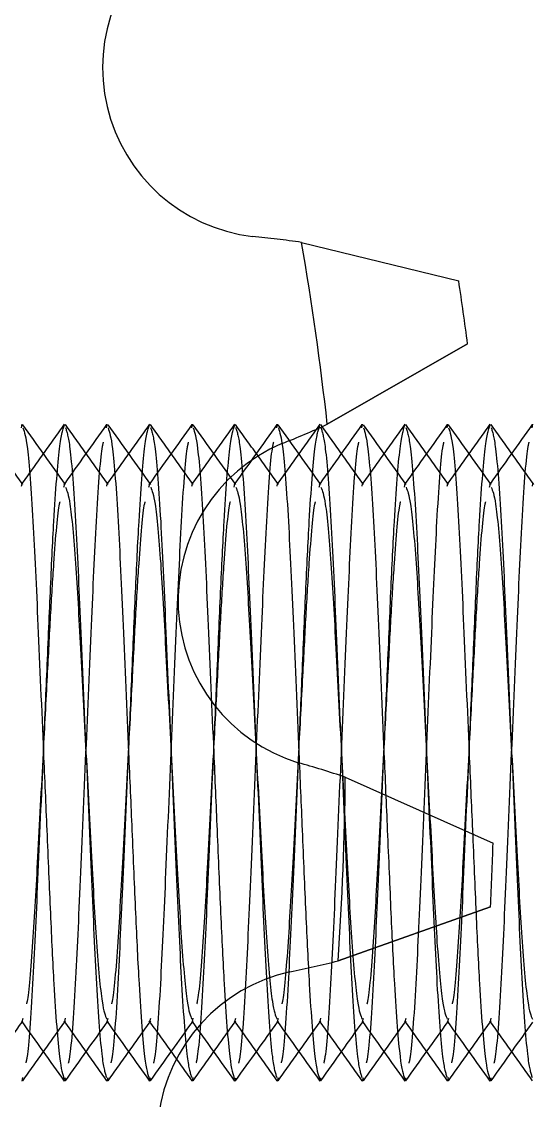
# Model space of a CAD drawing. Header units: metres. Extents: x 0 to 21025, y 0 to 14850.
# Drawn here: x 2818.07 to 2830.07, y 13678.95 to 13704.33 of the extents above; entities that cross this region are included whole.
import ezdxf

# ---------------------------------------------------------------- set-up
doc = ezdxf.new("R2010")
doc.units = ezdxf.units.M
doc.header["$LTSCALE"] = 25
doc.linetypes.add('HIDDEN2', pattern=[4.7625, 3.175, -1.5875])
doc.layers.add('SL4', color=4, linetype='Continuous')
doc.layers.add('ST1', color=7, linetype='HIDDEN2')

msp = doc.modelspace()

# ---------------------------------------------------------------- linework, layer by layer
at = {"layer": 'SL4'}
for p, q in [((2818.07, 13694.777), (2818.087, 13694.861)), ((2820.07, 13694.777), (2820.087, 13694.861)), ((2822.07, 13694.777), (2822.087, 13694.861)), ((2824.07, 13694.777), (2824.087, 13694.861)), ((2826.07, 13694.777), (2826.087, 13694.861)), ((2828.07, 13694.777), (2828.087, 13694.861)), ((2830.07, 13694.777), (2830.087, 13694.861)), ((2819.087, 13679.406), (2819.105, 13679.487)), ((2821.087, 13679.406), (2821.105, 13679.487)), ((2823.087, 13679.406), (2823.105, 13679.487)), ((2825.087, 13679.406), (2825.105, 13679.487)), ((2827.087, 13679.406), (2827.105, 13679.487)), ((2829.087, 13679.406), (2829.105, 13679.487))]:
    msp.add_line(p, q, dxfattribs=at)
for radius in [125, 123.91, 122.777, 119.686, 89.286]:
    msp.add_circle((2755.281, 13687.133), radius, dxfattribs=at)
for radius, start, end in [(104.464, 84.34617, 70.62407), (98.5, 84.12256, 70.84769), (93.236, 82.04946, 72.92078), (92.147, 81.13305, 347.48512), (92.147, 347.48512, 73.8372), (86.207, 285.15738, 49.81286)]:
    msp.add_arc((2755.281, 13687.133), radius, start, end, dxfattribs=at)
for points, knots in [([(2819.107, 13693.44), (2818.94, 13693.675), (2818.606, 13694.144), (2818.272, 13694.613), (2818.105, 13694.847)], [0, 0, 0, 0, 0.49997, 1, 1, 1, 1]), ([(2818.106, 13694.772), (2818.14, 13694.67), (2818.215, 13694.444), (2818.344, 13692.722), (2818.457, 13690.173), (2818.57, 13687.535), (2818.671, 13685.209), (2818.75, 13683.314), (2818.844, 13681.374), (2818.963, 13679.792), (2819.04, 13679.565), (2819.076, 13679.458)], [0, 0, 0, 0, 0.108328, 0.239496, 0.365485, 0.495517, 0.57381, 0.663359, 0.752437, 0.883605, 1, 1, 1, 1]), ([(2820.071, 13694.849), (2819.904, 13694.614), (2819.576, 13694.154), (2819.248, 13693.694), (2819.087, 13693.468)], [0, 0, 0, 0, 0.510193, 1, 1, 1, 1]), ([(2821.107, 13693.44), (2820.94, 13693.675), (2820.606, 13694.144), (2820.272, 13694.613), (2820.105, 13694.847)], [0, 0, 0, 0, 0.49997, 1, 1, 1, 1]), ([(2820.106, 13694.772), (2820.14, 13694.67), (2820.215, 13694.444), (2820.344, 13692.722), (2820.457, 13690.173), (2820.57, 13687.535), (2820.671, 13685.209), (2820.75, 13683.314), (2820.844, 13681.374), (2820.963, 13679.792), (2821.04, 13679.565), (2821.076, 13679.458)], [0, 0, 0, 0, 0.1083278, 0.2394956, 0.3654849, 0.4955173, 0.5738097, 0.663359, 0.7524373, 0.8836052, 1, 1, 1, 1]), ([(2822.071, 13694.849), (2821.904, 13694.614), (2821.576, 13694.154), (2821.248, 13693.694), (2821.087, 13693.468)], [0, 0, 0, 0, 0.510193, 1, 1, 1, 1]), ([(2823.107, 13693.44), (2822.94, 13693.675), (2822.606, 13694.144), (2822.272, 13694.613), (2822.105, 13694.847)], [0, 0, 0, 0, 0.49997, 1, 1, 1, 1]), ([(2822.106, 13694.772), (2822.14, 13694.67), (2822.215, 13694.444), (2822.344, 13692.722), (2822.457, 13690.173), (2822.57, 13687.535), (2822.671, 13685.209), (2822.75, 13683.314), (2822.844, 13681.374), (2822.963, 13679.792), (2823.04, 13679.565), (2823.076, 13679.458)], [0, 0, 0, 0, 0.108328, 0.239496, 0.365485, 0.495517, 0.57381, 0.663359, 0.752437, 0.883605, 1, 1, 1, 1]), ([(2824.071, 13694.849), (2823.904, 13694.614), (2823.576, 13694.154), (2823.248, 13693.694), (2823.087, 13693.468)], [0, 0, 0, 0, 0.510193, 1, 1, 1, 1]), ([(2825.107, 13693.44), (2824.94, 13693.675), (2824.606, 13694.144), (2824.272, 13694.613), (2824.105, 13694.847)], [0, 0, 0, 0, 0.49997, 1, 1, 1, 1]), ([(2824.106, 13694.772), (2824.14, 13694.67), (2824.215, 13694.444), (2824.344, 13692.722), (2824.457, 13690.173), (2824.57, 13687.535), (2824.671, 13685.209), (2824.75, 13683.314), (2824.844, 13681.374), (2824.963, 13679.792), (2825.04, 13679.565), (2825.076, 13679.458)], [0, 0, 0, 0, 0.108328, 0.239496, 0.365485, 0.495517, 0.57381, 0.663359, 0.752437, 0.883605, 1, 1, 1, 1]), ([(2826.071, 13694.849), (2825.904, 13694.614), (2825.576, 13694.154), (2825.248, 13693.694), (2825.087, 13693.468)], [0, 0, 0, 0, 0.510193, 1, 1, 1, 1]), ([(2827.107, 13693.44), (2826.94, 13693.675), (2826.606, 13694.144), (2826.272, 13694.613), (2826.105, 13694.847)], [0, 0, 0, 0, 0.49997, 1, 1, 1, 1]), ([(2826.106, 13694.772), (2826.14, 13694.67), (2826.215, 13694.444), (2826.344, 13692.722), (2826.457, 13690.173), (2826.57, 13687.535), (2826.671, 13685.209), (2826.75, 13683.314), (2826.844, 13681.374), (2826.963, 13679.792), (2827.04, 13679.565), (2827.076, 13679.458)], [0, 0, 0, 0, 0.108328, 0.239496, 0.365485, 0.495517, 0.57381, 0.663359, 0.752437, 0.883605, 1, 1, 1, 1]), ([(2828.071, 13694.849), (2827.904, 13694.614), (2827.576, 13694.154), (2827.248, 13693.694), (2827.087, 13693.468)], [0, 0, 0, 0, 0.510193, 1, 1, 1, 1]), ([(2829.107, 13693.44), (2828.94, 13693.675), (2828.606, 13694.144), (2828.272, 13694.613), (2828.105, 13694.847)], [0, 0, 0, 0, 0.49997, 1, 1, 1, 1]), ([(2828.106, 13694.772), (2828.14, 13694.67), (2828.215, 13694.444), (2828.344, 13692.722), (2828.457, 13690.173), (2828.57, 13687.535), (2828.671, 13685.209), (2828.75, 13683.314), (2828.844, 13681.374), (2828.963, 13679.792), (2829.04, 13679.565), (2829.076, 13679.458)], [0, 0, 0, 0, 0.108328, 0.239496, 0.365485, 0.495517, 0.57381, 0.663359, 0.752437, 0.883605, 1, 1, 1, 1]), ([(2830.071, 13694.849), (2829.904, 13694.614), (2829.576, 13694.154), (2829.248, 13693.694), (2829.087, 13693.468)], [0, 0, 0, 0, 0.510193, 1, 1, 1, 1]), ([(2819.108, 13693.375), (2819.141, 13693.293), (2819.215, 13693.108), (2819.344, 13691.705), (2819.457, 13689.619), (2819.587, 13687.133), (2819.718, 13684.649), (2819.831, 13682.559), (2819.962, 13681.135), (2820.039, 13680.949), (2820.075, 13680.862)], [0, 0, 0, 0, 0.1069717, 0.2387806, 0.3653767, 0.4960425, 0.6267083, 0.7533044, 0.8851133, 1, 1, 1, 1]), ([(2821.108, 13693.375), (2821.141, 13693.293), (2821.215, 13693.108), (2821.344, 13691.705), (2821.457, 13689.619), (2821.587, 13687.133), (2821.718, 13684.649), (2821.831, 13682.559), (2821.962, 13681.135), (2822.039, 13680.949), (2822.075, 13680.862)], [0, 0, 0, 0, 0.106972, 0.238781, 0.365377, 0.496042, 0.626708, 0.753304, 0.885113, 1, 1, 1, 1]), ([(2823.108, 13693.375), (2823.141, 13693.293), (2823.215, 13693.108), (2823.344, 13691.705), (2823.457, 13689.619), (2823.587, 13687.133), (2823.718, 13684.649), (2823.831, 13682.559), (2823.962, 13681.135), (2824.039, 13680.949), (2824.075, 13680.862)], [0, 0, 0, 0, 0.106972, 0.238781, 0.365377, 0.496042, 0.626708, 0.753304, 0.885113, 1, 1, 1, 1]), ([(2825.108, 13693.375), (2825.141, 13693.293), (2825.215, 13693.108), (2825.344, 13691.705), (2825.457, 13689.619), (2825.587, 13687.133), (2825.718, 13684.649), (2825.831, 13682.559), (2825.962, 13681.135), (2826.039, 13680.949), (2826.075, 13680.862)], [0, 0, 0, 0, 0.106972, 0.238781, 0.365377, 0.496042, 0.626708, 0.753304, 0.885113, 1, 1, 1, 1]), ([(2827.108, 13693.375), (2827.141, 13693.293), (2827.215, 13693.108), (2827.344, 13691.705), (2827.457, 13689.619), (2827.587, 13687.133), (2827.718, 13684.649), (2827.831, 13682.559), (2827.962, 13681.135), (2828.039, 13680.949), (2828.075, 13680.862)], [0, 0, 0, 0, 0.106972, 0.238781, 0.365377, 0.496042, 0.626708, 0.753304, 0.885113, 1, 1, 1, 1]), ([(2829.108, 13693.375), (2829.141, 13693.293), (2829.215, 13693.108), (2829.344, 13691.705), (2829.457, 13689.619), (2829.587, 13687.133), (2829.718, 13684.649), (2829.831, 13682.559), (2829.962, 13681.135), (2830.039, 13680.949), (2830.075, 13680.862)], [0, 0, 0, 0, 0.106972, 0.238781, 0.365377, 0.496042, 0.626708, 0.753304, 0.885113, 1, 1, 1, 1]), ([(2817.281, 13679.667), (2817.389, 13679.819), (2817.658, 13680.196), (2817.927, 13680.573), (2818.088, 13680.799)], [0, 0, 0, 0, 0.401371, 1, 1, 1, 1]), ([(2818.075, 13680.818), (2818.242, 13680.583), (2818.576, 13680.114), (2818.91, 13679.645), (2819.077, 13679.41)], [0, 0, 0, 0, 0.499965, 1, 1, 1, 1]), ([(2819.103, 13679.417), (2819.27, 13679.652), (2819.599, 13680.113), (2819.927, 13680.573), (2820.088, 13680.799)], [0, 0, 0, 0, 0.509687, 1, 1, 1, 1]), ([(2820.075, 13680.818), (2820.242, 13680.583), (2820.576, 13680.114), (2820.91, 13679.645), (2821.077, 13679.41)], [0, 0, 0, 0, 0.499965, 1, 1, 1, 1]), ([(2821.103, 13679.417), (2821.27, 13679.652), (2821.599, 13680.113), (2821.927, 13680.573), (2822.088, 13680.799)], [0, 0, 0, 0, 0.509687, 1, 1, 1, 1]), ([(2822.075, 13680.818), (2822.242, 13680.583), (2822.576, 13680.114), (2822.91, 13679.645), (2823.077, 13679.41)], [0, 0, 0, 0, 0.499965, 1, 1, 1, 1]), ([(2823.103, 13679.417), (2823.27, 13679.652), (2823.599, 13680.113), (2823.927, 13680.573), (2824.088, 13680.799)], [0, 0, 0, 0, 0.509687, 1, 1, 1, 1]), ([(2824.075, 13680.818), (2824.242, 13680.583), (2824.576, 13680.114), (2824.91, 13679.645), (2825.077, 13679.41)], [0, 0, 0, 0, 0.4999648, 1, 1, 1, 1]), ([(2825.103, 13679.417), (2825.27, 13679.652), (2825.599, 13680.113), (2825.927, 13680.573), (2826.088, 13680.799)], [0, 0, 0, 0, 0.5096866, 1, 1, 1, 1]), ([(2826.075, 13680.818), (2826.242, 13680.583), (2826.576, 13680.114), (2826.91, 13679.645), (2827.077, 13679.41)], [0, 0, 0, 0, 0.499965, 1, 1, 1, 1]), ([(2827.103, 13679.417), (2827.27, 13679.652), (2827.599, 13680.113), (2827.927, 13680.573), (2828.088, 13680.799)], [0, 0, 0, 0, 0.509687, 1, 1, 1, 1]), ([(2828.075, 13680.818), (2828.242, 13680.583), (2828.576, 13680.114), (2828.91, 13679.645), (2829.077, 13679.41)], [0, 0, 0, 0, 0.499965, 1, 1, 1, 1]), ([(2829.103, 13679.417), (2829.27, 13679.652), (2829.599, 13680.113), (2829.927, 13680.573), (2830.088, 13680.799)], [0, 0, 0, 0, 0.509687, 1, 1, 1, 1])]:
    msp.add_open_spline(points, degree=3, knots=knots, dxfattribs=at)
at = {"layer": 'ST1'}
for p, q in [((2824.651, 13699.134), (2828.343, 13698.232)), ((2828.553, 13696.747), (2825.256, 13694.856)), ((2825.256, 13694.856), (2828.553, 13696.747)), ((2818.075, 13693.405), (2818.087, 13693.455)), ((2819.087, 13693.468), (2819.067, 13693.44)), ((2819.067, 13693.375), (2819.087, 13693.455)), ((2820.075, 13693.405), (2820.087, 13693.455)), ((2821.087, 13693.468), (2821.067, 13693.44)), ((2821.067, 13693.375), (2821.087, 13693.455)), ((2822.075, 13693.405), (2822.087, 13693.455)), ((2823.087, 13693.468), (2823.067, 13693.44)), ((2823.067, 13693.375), (2823.087, 13693.455)), ((2824.075, 13693.405), (2824.087, 13693.455)), ((2825.087, 13693.468), (2825.067, 13693.44)), ((2825.067, 13693.375), (2825.087, 13693.455)), ((2826.075, 13693.405), (2826.087, 13693.455)), ((2827.087, 13693.468), (2827.067, 13693.44)), ((2827.067, 13693.375), (2827.087, 13693.455)), ((2828.075, 13693.405), (2828.087, 13693.455)), ((2829.087, 13693.468), (2829.067, 13693.44)), ((2829.067, 13693.375), (2829.087, 13693.455)), ((2830.075, 13693.405), (2830.087, 13693.455)), ((2825.679, 13686.555), (2829.151, 13685.008)), ((2829.092, 13683.51), (2825.511, 13682.238)), ((2825.511, 13682.238), (2829.092, 13683.51)), ((2818.087, 13680.812), (2818.108, 13680.89)), ((2818.088, 13680.799), (2818.107, 13680.826)), ((2819.087, 13680.812), (2819.108, 13680.891)), ((2820.087, 13680.812), (2820.108, 13680.89)), ((2820.088, 13680.799), (2820.107, 13680.826)), ((2821.087, 13680.812), (2821.108, 13680.891)), ((2822.087, 13680.812), (2822.108, 13680.89)), ((2822.088, 13680.799), (2822.107, 13680.826)), ((2823.087, 13680.812), (2823.108, 13680.891)), ((2824.087, 13680.812), (2824.108, 13680.89)), ((2824.088, 13680.799), (2824.107, 13680.826)), ((2825.087, 13680.812), (2825.108, 13680.891)), ((2826.087, 13680.812), (2826.108, 13680.89)), ((2826.088, 13680.799), (2826.107, 13680.826)), ((2827.087, 13680.812), (2827.108, 13680.891)), ((2828.087, 13680.812), (2828.108, 13680.89)), ((2828.088, 13680.799), (2828.107, 13680.826)), ((2829.087, 13680.812), (2829.108, 13680.891)), ((2818.087, 13679.406), (2818.106, 13679.494)), ((2820.087, 13679.406), (2820.106, 13679.494)), ((2822.087, 13679.406), (2822.106, 13679.494)), ((2824.087, 13679.406), (2824.106, 13679.494)), ((2826.087, 13679.406), (2826.106, 13679.494)), ((2828.087, 13679.406), (2828.106, 13679.494))]:
    msp.add_line(p, q, dxfattribs=at)
for radius in [114.333, 92.131, 89.448]:
    msp.add_circle((2755.281, 13687.133), radius, dxfattribs=at)
for centre, radius, start, end in [((2823.978, 13703.245), 4, 123.2694, 263.1294), ((2821.555, 13678.445), 20.92, 81.4886, 84.6659), ((2755.281, 13687.133), 70.4, 6.29818, 9.81492), ((2755.281, 13687.133), 73.9, 7.47506, 8.63805), ((2816.54, 13713.874), 20.92, 291.4472, 294.6245), ((2825.751, 13690.72), 4, 112.9837, 252.8437), ((2818.938, 13666.751), 20.92, 71.2029, 74.3802), ((2755.281, 13687.133), 70.4, 356.01247, 359.52921), ((2755.281, 13687.133), 73.9, 357.18934, 358.35233), ((2820.33, 13702.506), 20.92, 281.1615, 284.3388), ((2825.259, 13678.08), 4, 102.698, 242.5579)]:
    msp.add_arc(centre, radius, start, end, dxfattribs=at)
for points, knots in [([(2818.107, 13693.441), (2817.94, 13693.675), (2817.605, 13694.145), (2817.27, 13694.615), (2817.103, 13694.849)], [0, 0, 0, 0, 0.4999369, 1, 1, 1, 1]), ([(2819.077, 13694.856), (2818.91, 13694.622), (2818.576, 13694.152), (2818.242, 13693.683), (2818.075, 13693.449)], [0, 0, 0, 0, 0.5000352, 1, 1, 1, 1]), ([(2818.178, 13679.837), (2818.189, 13679.878), (2818.24, 13680.083), (2818.345, 13681.58), (2818.457, 13684.084), (2818.57, 13686.733), (2818.671, 13689.057), (2818.75, 13690.952), (2818.844, 13692.894), (2818.967, 13694.515), (2819.048, 13694.747), (2819.087, 13694.861)], [0, 0, 0, 0, 0.035067, 0.175217, 0.309833, 0.448769, 0.532422, 0.628103, 0.72328, 0.863429, 1, 1, 1, 1]), ([(2820.107, 13693.441), (2819.94, 13693.675), (2819.605, 13694.145), (2819.27, 13694.615), (2819.103, 13694.849)], [0, 0, 0, 0, 0.499937, 1, 1, 1, 1]), ([(2819.105, 13694.779), (2819.139, 13694.676), (2819.214, 13694.449), (2819.344, 13692.723), (2819.457, 13690.171), (2819.587, 13687.133), (2819.718, 13684.095), (2819.831, 13681.544), (2819.96, 13679.819), (2820.036, 13679.593), (2820.07, 13679.49)], [0, 0, 0, 0, 0.110571, 0.242596, 0.369408, 0.50029, 0.631172, 0.757984, 0.890008, 1, 1, 1, 1]), ([(2821.077, 13694.856), (2820.91, 13694.622), (2820.576, 13694.152), (2820.242, 13693.683), (2820.075, 13693.449)], [0, 0, 0, 0, 0.500035, 1, 1, 1, 1]), ([(2820.178, 13679.837), (2820.189, 13679.878), (2820.24, 13680.083), (2820.345, 13681.58), (2820.457, 13684.084), (2820.57, 13686.733), (2820.671, 13689.057), (2820.75, 13690.952), (2820.844, 13692.894), (2820.967, 13694.515), (2821.048, 13694.747), (2821.087, 13694.861)], [0, 0, 0, 0, 0.035067, 0.175217, 0.309833, 0.448769, 0.532422, 0.628103, 0.72328, 0.863429, 1, 1, 1, 1]), ([(2822.107, 13693.441), (2821.94, 13693.675), (2821.605, 13694.145), (2821.27, 13694.615), (2821.103, 13694.849)], [0, 0, 0, 0, 0.499937, 1, 1, 1, 1]), ([(2821.105, 13694.779), (2821.139, 13694.676), (2821.214, 13694.449), (2821.344, 13692.723), (2821.457, 13690.171), (2821.587, 13687.133), (2821.718, 13684.095), (2821.831, 13681.544), (2821.96, 13679.819), (2822.036, 13679.593), (2822.07, 13679.49)], [0, 0, 0, 0, 0.110571, 0.242596, 0.369408, 0.50029, 0.631172, 0.757984, 0.890008, 1, 1, 1, 1]), ([(2823.077, 13694.856), (2822.91, 13694.622), (2822.576, 13694.152), (2822.242, 13693.683), (2822.075, 13693.449)], [0, 0, 0, 0, 0.500035, 1, 1, 1, 1]), ([(2822.178, 13679.837), (2822.189, 13679.878), (2822.24, 13680.083), (2822.345, 13681.58), (2822.457, 13684.084), (2822.57, 13686.733), (2822.671, 13689.057), (2822.75, 13690.952), (2822.844, 13692.894), (2822.967, 13694.515), (2823.048, 13694.747), (2823.087, 13694.861)], [0, 0, 0, 0, 0.035067, 0.175217, 0.309833, 0.448769, 0.532422, 0.628103, 0.72328, 0.863429, 1, 1, 1, 1]), ([(2824.107, 13693.441), (2823.94, 13693.675), (2823.605, 13694.145), (2823.27, 13694.615), (2823.103, 13694.849)], [0, 0, 0, 0, 0.4999369, 1, 1, 1, 1]), ([(2823.105, 13694.779), (2823.139, 13694.676), (2823.214, 13694.449), (2823.344, 13692.723), (2823.457, 13690.171), (2823.587, 13687.133), (2823.718, 13684.095), (2823.831, 13681.544), (2823.96, 13679.819), (2824.036, 13679.593), (2824.07, 13679.49)], [0, 0, 0, 0, 0.110571, 0.242596, 0.369408, 0.50029, 0.631172, 0.757984, 0.890008, 1, 1, 1, 1]), ([(2825.077, 13694.856), (2824.91, 13694.622), (2824.576, 13694.152), (2824.242, 13693.683), (2824.075, 13693.449)], [0, 0, 0, 0, 0.5000352, 1, 1, 1, 1]), ([(2824.178, 13679.837), (2824.189, 13679.878), (2824.24, 13680.083), (2824.345, 13681.58), (2824.457, 13684.084), (2824.57, 13686.733), (2824.671, 13689.057), (2824.75, 13690.953), (2824.844, 13692.892), (2824.963, 13694.474), (2825.04, 13694.702), (2825.076, 13694.809)], [0, 0, 0, 0, 0.035501, 0.177382, 0.313661, 0.454314, 0.539001, 0.635864, 0.732218, 0.874099, 1, 1, 1, 1]), ([(2826.107, 13693.441), (2825.94, 13693.675), (2825.605, 13694.145), (2825.27, 13694.615), (2825.103, 13694.849)], [0, 0, 0, 0, 0.4999369, 1, 1, 1, 1]), ([(2825.105, 13694.779), (2825.139, 13694.676), (2825.214, 13694.449), (2825.344, 13692.723), (2825.457, 13690.171), (2825.587, 13687.133), (2825.718, 13684.095), (2825.831, 13681.544), (2825.96, 13679.819), (2826.036, 13679.593), (2826.07, 13679.49)], [0, 0, 0, 0, 0.110571, 0.242596, 0.369408, 0.50029, 0.631172, 0.757984, 0.890008, 1, 1, 1, 1]), ([(2827.077, 13694.856), (2826.91, 13694.622), (2826.576, 13694.152), (2826.242, 13693.683), (2826.075, 13693.449)], [0, 0, 0, 0, 0.500035, 1, 1, 1, 1]), ([(2826.178, 13679.837), (2826.189, 13679.878), (2826.24, 13680.083), (2826.345, 13681.58), (2826.457, 13684.084), (2826.57, 13686.733), (2826.671, 13689.057), (2826.75, 13690.952), (2826.844, 13692.894), (2826.967, 13694.515), (2827.048, 13694.747), (2827.087, 13694.861)], [0, 0, 0, 0, 0.035067, 0.175217, 0.309833, 0.448769, 0.532422, 0.628103, 0.72328, 0.863429, 1, 1, 1, 1]), ([(2828.107, 13693.441), (2827.94, 13693.675), (2827.605, 13694.145), (2827.27, 13694.615), (2827.103, 13694.849)], [0, 0, 0, 0, 0.499937, 1, 1, 1, 1]), ([(2827.105, 13694.779), (2827.139, 13694.676), (2827.214, 13694.449), (2827.344, 13692.723), (2827.457, 13690.171), (2827.587, 13687.133), (2827.718, 13684.095), (2827.831, 13681.544), (2827.96, 13679.819), (2828.036, 13679.593), (2828.07, 13679.49)], [0, 0, 0, 0, 0.110571, 0.242596, 0.369408, 0.50029, 0.631172, 0.757984, 0.890008, 1, 1, 1, 1]), ([(2829.077, 13694.856), (2828.91, 13694.622), (2828.576, 13694.152), (2828.242, 13693.683), (2828.075, 13693.449)], [0, 0, 0, 0, 0.500035, 1, 1, 1, 1]), ([(2828.178, 13679.837), (2828.189, 13679.878), (2828.24, 13680.083), (2828.345, 13681.58), (2828.457, 13684.084), (2828.57, 13686.733), (2828.671, 13689.057), (2828.75, 13690.952), (2828.844, 13692.894), (2828.967, 13694.515), (2829.048, 13694.747), (2829.087, 13694.861)], [0, 0, 0, 0, 0.035067, 0.175217, 0.309833, 0.448769, 0.532422, 0.628103, 0.72328, 0.863429, 1, 1, 1, 1]), ([(2830.107, 13693.441), (2829.94, 13693.675), (2829.605, 13694.145), (2829.27, 13694.615), (2829.103, 13694.849)], [0, 0, 0, 0, 0.499937, 1, 1, 1, 1]), ([(2829.105, 13694.779), (2829.139, 13694.676), (2829.214, 13694.449), (2829.344, 13692.723), (2829.457, 13690.171), (2829.587, 13687.133), (2829.718, 13684.095), (2829.831, 13681.544), (2829.96, 13679.819), (2830.036, 13679.593), (2830.07, 13679.49)], [0, 0, 0, 0, 0.110571, 0.242596, 0.369408, 0.50029, 0.631172, 0.757984, 0.890008, 1, 1, 1, 1]), ([(2819.177, 13679.83), (2819.188, 13679.873), (2819.24, 13680.078), (2819.345, 13681.579), (2819.457, 13684.087), (2819.587, 13687.133), (2819.718, 13690.18), (2819.83, 13692.688), (2819.935, 13694.187), (2819.987, 13694.392), (2819.997, 13694.434)], [0, 0, 0, 0, 0.040767, 0.196457, 0.346, 0.500342, 0.654684, 0.804227, 0.959916, 1, 1, 1, 1]), ([(2821.177, 13679.83), (2821.188, 13679.873), (2821.24, 13680.078), (2821.345, 13681.579), (2821.457, 13684.087), (2821.587, 13687.133), (2821.718, 13690.18), (2821.83, 13692.688), (2821.935, 13694.187), (2821.987, 13694.392), (2821.997, 13694.434)], [0, 0, 0, 0, 0.040767, 0.196457, 0.346, 0.500342, 0.654684, 0.804227, 0.959916, 1, 1, 1, 1]), ([(2823.177, 13679.83), (2823.188, 13679.873), (2823.24, 13680.078), (2823.345, 13681.579), (2823.457, 13684.087), (2823.587, 13687.133), (2823.718, 13690.18), (2823.83, 13692.688), (2823.935, 13694.187), (2823.987, 13694.392), (2823.997, 13694.434)], [0, 0, 0, 0, 0.040767, 0.196457, 0.346, 0.500342, 0.654684, 0.804227, 0.959916, 1, 1, 1, 1]), ([(2825.177, 13679.83), (2825.188, 13679.873), (2825.24, 13680.078), (2825.345, 13681.579), (2825.457, 13684.087), (2825.587, 13687.133), (2825.718, 13690.18), (2825.83, 13692.688), (2825.935, 13694.187), (2825.987, 13694.392), (2825.997, 13694.434)], [0, 0, 0, 0, 0.0407674, 0.196457, 0.3459999, 0.5003418, 0.6546838, 0.8042266, 0.9599163, 1, 1, 1, 1]), ([(2827.177, 13679.83), (2827.188, 13679.873), (2827.24, 13680.078), (2827.345, 13681.579), (2827.457, 13684.087), (2827.587, 13687.133), (2827.718, 13690.18), (2827.83, 13692.688), (2827.935, 13694.187), (2827.987, 13694.392), (2827.997, 13694.434)], [0, 0, 0, 0, 0.040767, 0.196457, 0.346, 0.500342, 0.654684, 0.804227, 0.959916, 1, 1, 1, 1]), ([(2829.177, 13679.83), (2829.188, 13679.873), (2829.24, 13680.078), (2829.345, 13681.579), (2829.457, 13684.087), (2829.587, 13687.133), (2829.718, 13690.18), (2829.83, 13692.688), (2829.935, 13694.187), (2829.987, 13694.392), (2829.997, 13694.434)], [0, 0, 0, 0, 0.040767, 0.196457, 0.346, 0.500342, 0.654684, 0.804227, 0.959916, 1, 1, 1, 1]), ([(2818.195, 13681.229), (2818.2, 13681.246), (2818.246, 13681.411), (2818.345, 13682.602), (2818.457, 13684.636), (2818.575, 13686.914), (2818.679, 13688.864), (2818.757, 13690.394), (2818.847, 13691.846), (2818.928, 13692.855), (2818.975, 13693.019), (2818.98, 13693.036)], [0, 0, 0, 0, 0.0191483, 0.1819613, 0.3383353, 0.4997364, 0.6175161, 0.7178528, 0.8186194, 0.9814324, 1, 1, 1, 1]), ([(2820.195, 13681.229), (2820.2, 13681.246), (2820.246, 13681.411), (2820.345, 13682.602), (2820.457, 13684.636), (2820.575, 13686.914), (2820.679, 13688.864), (2820.757, 13690.394), (2820.847, 13691.846), (2820.928, 13692.855), (2820.975, 13693.019), (2820.98, 13693.036)], [0, 0, 0, 0, 0.019148, 0.181961, 0.338335, 0.499736, 0.617516, 0.717853, 0.818619, 0.981432, 1, 1, 1, 1]), ([(2822.195, 13681.229), (2822.2, 13681.246), (2822.246, 13681.411), (2822.345, 13682.602), (2822.457, 13684.636), (2822.575, 13686.914), (2822.679, 13688.864), (2822.757, 13690.394), (2822.847, 13691.846), (2822.928, 13692.855), (2822.975, 13693.019), (2822.98, 13693.036)], [0, 0, 0, 0, 0.0191483, 0.1819613, 0.3383353, 0.4997364, 0.6175161, 0.7178528, 0.8186194, 0.9814324, 1, 1, 1, 1]), ([(2824.195, 13681.229), (2824.2, 13681.246), (2824.246, 13681.411), (2824.345, 13682.602), (2824.457, 13684.636), (2824.575, 13686.914), (2824.679, 13688.864), (2824.757, 13690.394), (2824.847, 13691.846), (2824.928, 13692.855), (2824.975, 13693.019), (2824.98, 13693.036)], [0, 0, 0, 0, 0.019148, 0.181961, 0.338335, 0.499736, 0.617516, 0.717853, 0.818619, 0.981432, 1, 1, 1, 1]), ([(2826.195, 13681.229), (2826.2, 13681.246), (2826.246, 13681.411), (2826.345, 13682.602), (2826.457, 13684.636), (2826.575, 13686.914), (2826.679, 13688.864), (2826.757, 13690.394), (2826.847, 13691.846), (2826.928, 13692.855), (2826.975, 13693.019), (2826.98, 13693.036)], [0, 0, 0, 0, 0.019148, 0.181961, 0.338335, 0.499736, 0.617516, 0.717853, 0.818619, 0.981432, 1, 1, 1, 1]), ([(2828.195, 13681.229), (2828.2, 13681.246), (2828.246, 13681.411), (2828.345, 13682.602), (2828.457, 13684.636), (2828.575, 13686.914), (2828.679, 13688.864), (2828.757, 13690.394), (2828.847, 13691.846), (2828.928, 13692.855), (2828.975, 13693.019), (2828.98, 13693.036)], [0, 0, 0, 0, 0.0191483, 0.1819613, 0.3383353, 0.4997364, 0.6175161, 0.7178528, 0.8186194, 0.9814324, 1, 1, 1, 1]), ([(2818.105, 13679.419), (2818.272, 13679.654), (2818.606, 13680.123), (2818.94, 13680.592), (2819.107, 13680.826)], [0, 0, 0, 0, 0.50003, 1, 1, 1, 1]), ([(2819.067, 13680.826), (2819.235, 13680.592), (2819.569, 13680.122), (2819.904, 13679.653), (2820.071, 13679.418)], [0, 0, 0, 0, 0.49994, 1, 1, 1, 1]), ([(2820.105, 13679.419), (2820.272, 13679.654), (2820.606, 13680.123), (2820.94, 13680.592), (2821.107, 13680.826)], [0, 0, 0, 0, 0.50003, 1, 1, 1, 1]), ([(2821.067, 13680.826), (2821.235, 13680.592), (2821.569, 13680.122), (2821.904, 13679.653), (2822.071, 13679.418)], [0, 0, 0, 0, 0.4999404, 1, 1, 1, 1]), ([(2822.105, 13679.419), (2822.272, 13679.654), (2822.606, 13680.123), (2822.94, 13680.592), (2823.107, 13680.826)], [0, 0, 0, 0, 0.50003, 1, 1, 1, 1]), ([(2823.067, 13680.826), (2823.235, 13680.592), (2823.569, 13680.122), (2823.904, 13679.653), (2824.071, 13679.418)], [0, 0, 0, 0, 0.49994, 1, 1, 1, 1]), ([(2824.105, 13679.419), (2824.272, 13679.654), (2824.606, 13680.123), (2824.94, 13680.592), (2825.107, 13680.826)], [0, 0, 0, 0, 0.50003, 1, 1, 1, 1]), ([(2825.067, 13680.826), (2825.235, 13680.592), (2825.569, 13680.122), (2825.904, 13679.653), (2826.071, 13679.418)], [0, 0, 0, 0, 0.49994, 1, 1, 1, 1]), ([(2826.105, 13679.419), (2826.272, 13679.654), (2826.606, 13680.123), (2826.94, 13680.592), (2827.107, 13680.826)], [0, 0, 0, 0, 0.50003, 1, 1, 1, 1]), ([(2827.067, 13680.826), (2827.235, 13680.592), (2827.569, 13680.122), (2827.904, 13679.653), (2828.071, 13679.418)], [0, 0, 0, 0, 0.49994, 1, 1, 1, 1]), ([(2828.105, 13679.419), (2828.272, 13679.654), (2828.606, 13680.123), (2828.94, 13680.592), (2829.107, 13680.826)], [0, 0, 0, 0, 0.50003, 1, 1, 1, 1]), ([(2829.067, 13680.826), (2829.235, 13680.592), (2829.569, 13680.122), (2829.904, 13679.653), (2830.071, 13679.418)], [0, 0, 0, 0, 0.4999404, 1, 1, 1, 1])]:
    msp.add_open_spline(points, degree=3, knots=knots, dxfattribs=at)

doc.saveas('drawing.dxf')
